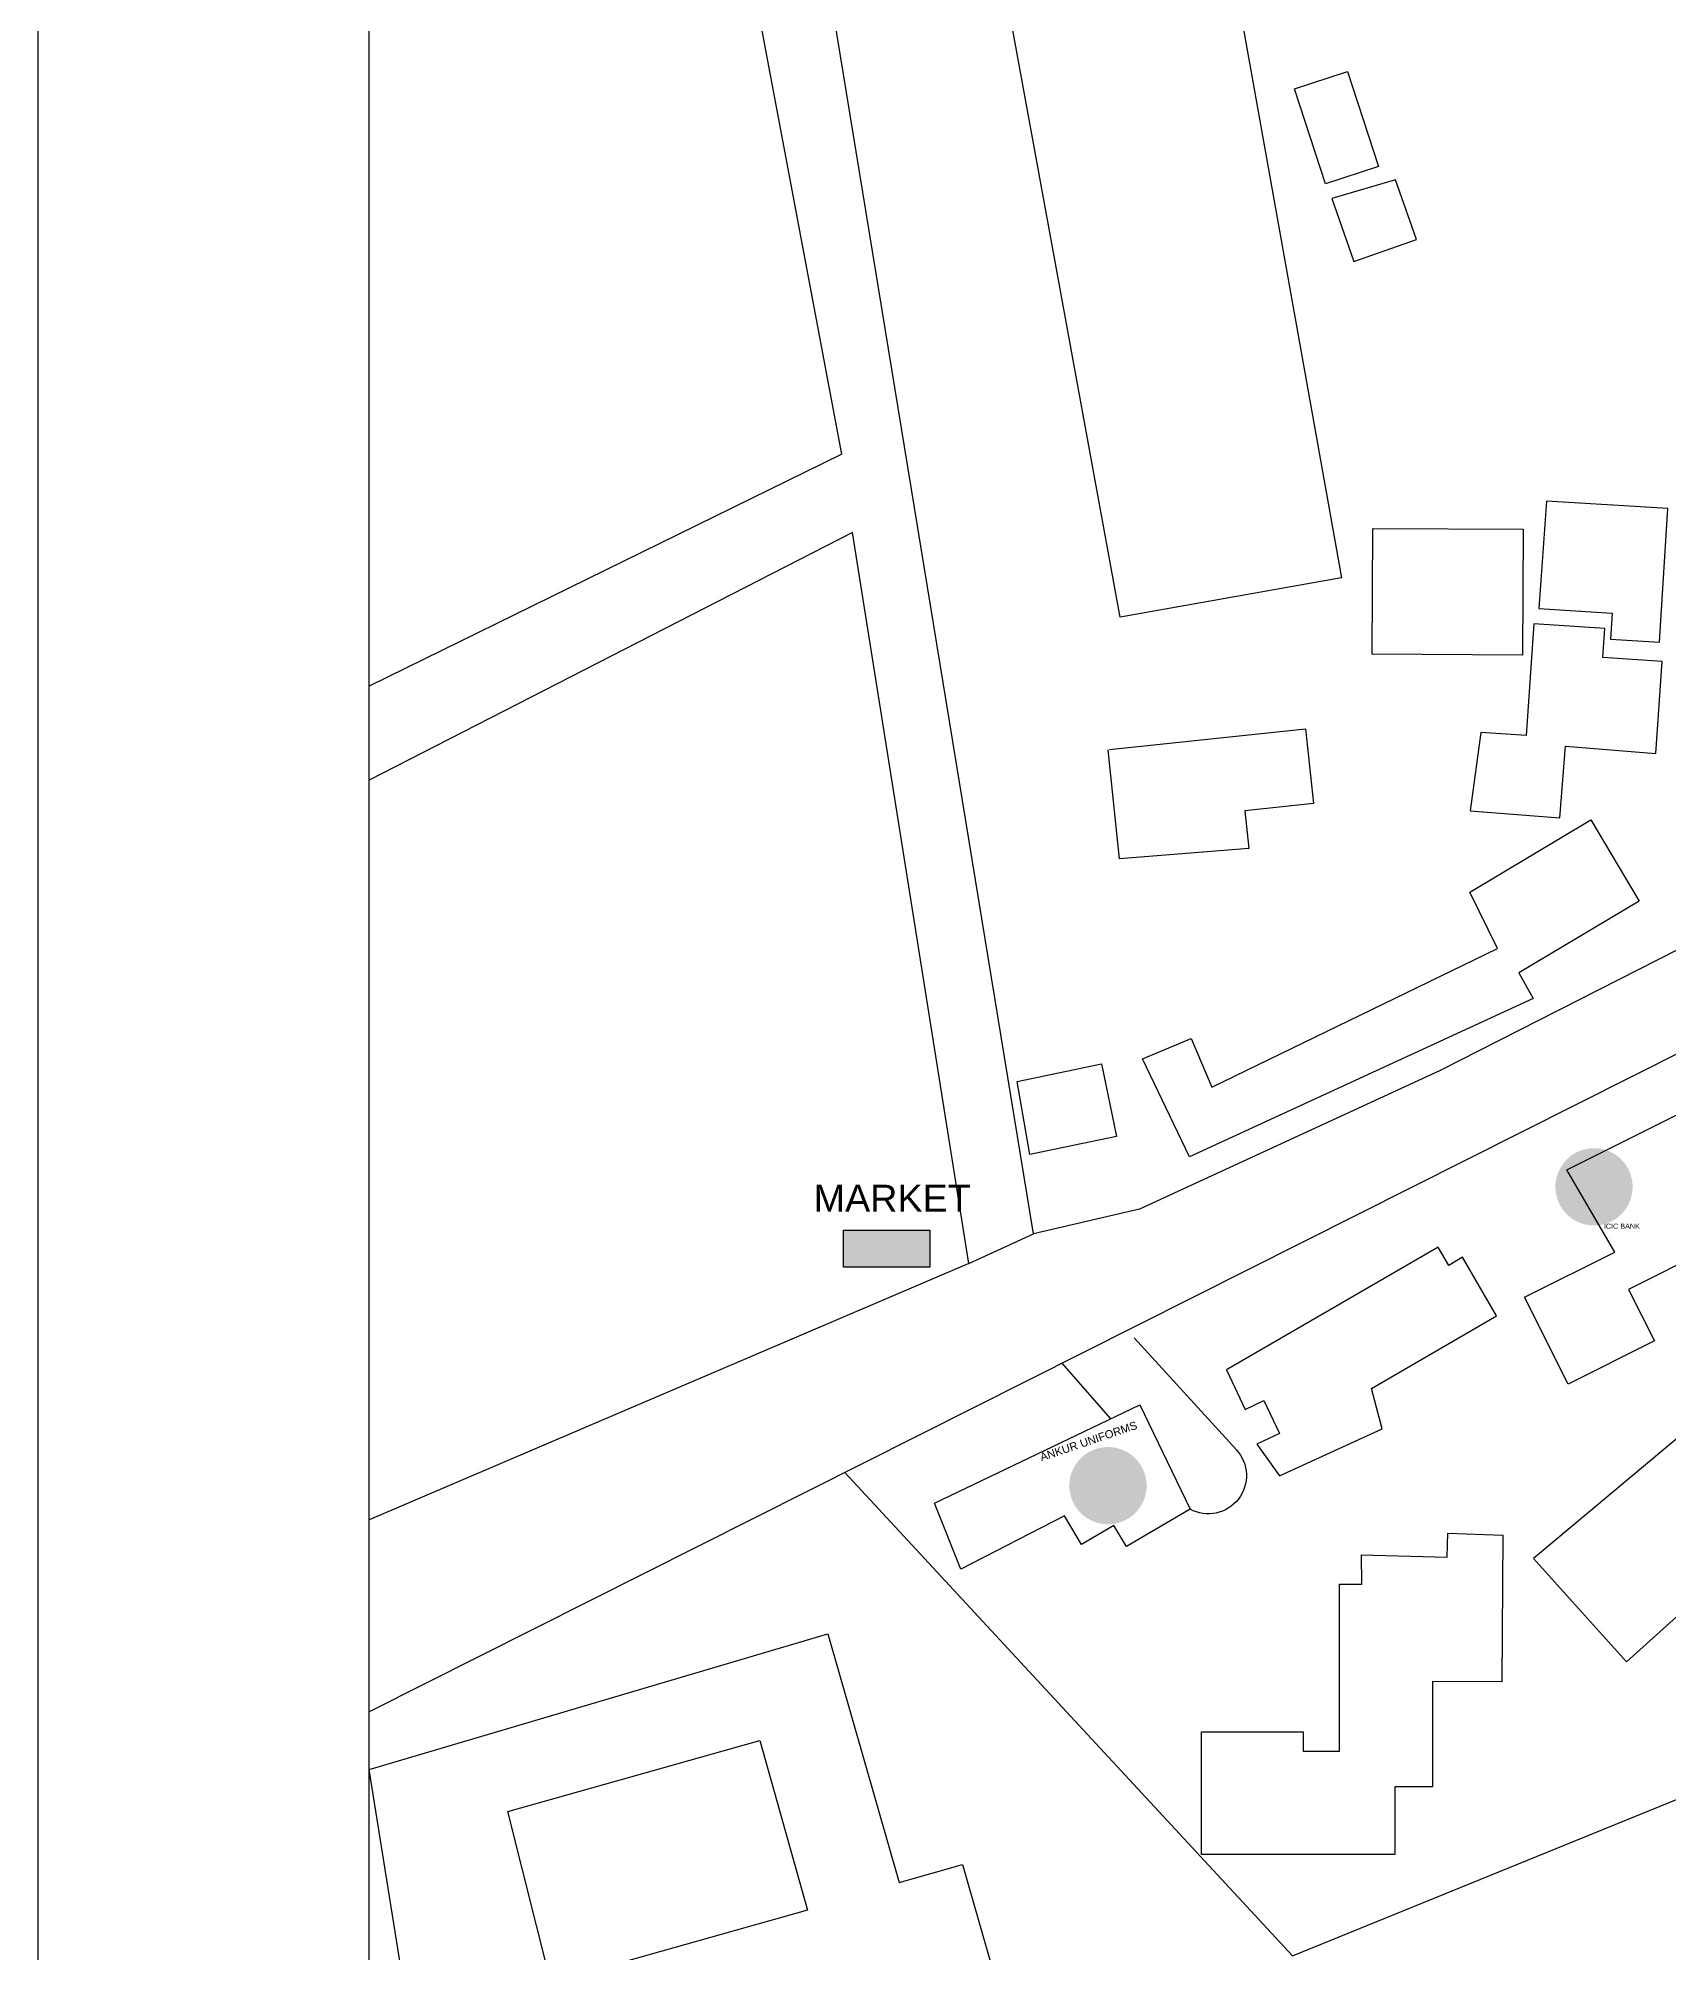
# Model space of a CAD drawing. Header units: millimetres. Extents: x -75360 to 914439, y -5036 to 71141.
# Drawn here: x 514647 to 521826, y 14367 to 22796 of the extents above; entities that cross this region are included whole.
import ezdxf

# ---------------------------------------------------------------- set-up
doc = ezdxf.new("R2010")
doc.units = ezdxf.units.MM
doc.styles.get("Standard").update_dxf_attribs({"font": 'arial.ttf'})

msp = doc.modelspace()

# ---------------------------------------------------------------- hatches: boundary and pattern name
at = {"true_color": 0x991b1e}
h = msp.add_hatch(color=244, dxfattribs=at)
h.dxf.hatch_style = 1
h.paths.add_polyline_path([(521326.9, 17739, 1), (521667.1, 17739, 1)])
h = msp.add_hatch(color=6)
h.dxf.hatch_style = 1
h.paths.add_polyline_path([(518572.6, 17548.6), (518193.2, 17548.6), (518193.2, 17384.7), (518572.6, 17384.7)])
h = msp.add_hatch(color=244, dxfattribs=at)
h.dxf.hatch_style = 1
h.paths.add_polyline_path([(545475.6, 11987.4), (543656.2, 11987.4), (543656.2, 11381.5), (545475.6, 11381.5)])
h.paths.add_polyline_path([(518572.6, 17548.6), (518193.2, 17548.6), (518193.2, 17384.7), (518572.6, 17384.7)])
h = msp.add_hatch(color=244, dxfattribs=at)
h.dxf.hatch_style = 1
h.paths.add_polyline_path([(519187, 16423.3, 1), (519527.2, 16423.3, 1)])

# ---------------------------------------------------------------- linework, layer by layer
for p, q in [((516104.5, 901.7), (516104.5, 27564.7)), ((518185.9, 20964.9), (516104.5, 19943.4)), ((518231.5, 20620.1), (516104.5, 19530.2)), ((518744.9, 17402.2), (519029.4, 17531.4)), ((518744.9, 17402.2), (516104.5, 16272.1)), ((516714.3, 14988.3), (517823.6, 15301.2)), ((517823.6, 15301.2), (518034.4, 14553.9)), ((516904.5, 14235.1), (516714.3, 14988.3)), ((518034.4, 14553.9), (516904.5, 14235.1))]:
    msp.add_line(p, q)
for points in [[(514647.4, 28992.4), (551688.3, 28992.4), (551688.3, -4439.6), (514647.4, -4439.6)], [(518193.2, 17548.6), (518572.6, 17548.6), (518572.6, 17384.7), (518193.2, 17384.7)]]:
    msp.add_lwpolyline(points, close=True)
for points in [[(518185.9, 20964.9), (517521.5, 24493), (517488.1, 25558.7), (517455.4, 26605.1), (517638.1, 27556.8)], [(524341, 20151.5), (522130.8, 18917.1), (520816.5, 18249.4), (519495.6, 17641.3), (519029.4, 17531.4), (517794.6, 25067.8)], [(519771.4, 23855.5), (520385.3, 20421.1), (519410.8, 20246.9), (518631.8, 24510.7), (518934.3, 24565.9), (518986.9, 24278.3), (519279.9, 24331.8), (519379.7, 23785.5), (519771.4, 23855.5)], [(520178.9, 22574.1), (520412.3, 22649.8), (520548.1, 22231.6), (520314.7, 22155.8), (520178.9, 22574.1)], [(530725.7, 22219.3), (525750.1, 20388.9), (522386.1, 18587.5), (516104.5, 15427.1)], [(520343, 22090.5), (520440.1, 21813.6), (520715.2, 21910), (520623, 22173.3), (520343, 22090.5)], [(521253.5, 20284.9), (521576.6, 20265), (521569.5, 20150.2), (521784.9, 20136.9), (521821.3, 20725.6), (521287.8, 20758.6), (521253.5, 20284.9)], [(518744.9, 17402.2), (518231.5, 20620.1)], [(520526.5, 20637.7), (521184.6, 20634.4), (521181.8, 20080.4), (520519.9, 20083.8), (520522.7, 20637.7)], [(521796.8, 20052.1), (521536.2, 20069.8), (521544.9, 20197.3), (521231.5, 20218.6), (521198, 19725.7), (520998.5, 19739.3), (520951.3, 19394.8)], [(520951.3, 19394.8), (521346.4, 19363.4), (521371.4, 19678.7), (521769.3, 19647.1), (521796.8, 20052.1)], [(519363, 19664), (520227.1, 19755.1), (520261.8, 19426.3), (519959.6, 19394.5), (519977.1, 19228.8), (519407.8, 19183.5), (519357.2, 19663.4)], [(519508.8, 18302.3), (519723.5, 18392.8), (519814.2, 18177.5), (521071.4, 18788.2), (520950.7, 19036.7), (521482.8, 19354.3), (521695.7, 18997.5), (521166.1, 18681.4), (521229.3, 18567.6), (519715.8, 17870.7), (519508.8, 18302.3)], [(518957, 18203.4), (519328.3, 18279.9), (519394.1, 17960.1), (519013.2, 17881.7), (518957, 18203.4)], [(521377.7, 17813.2), (522081.7, 18166.6), (522347.4, 17637.2), (521649.4, 17286.9), (521762.7, 17061.2), (521383.3, 16870.8), (521191.5, 17253), (521588.2, 17452.1), (521377.7, 17813.2)], [(519878.2, 16933.9), (519960.6, 16759.3), (520043.5, 16798.5), (520112, 16653.5), (520012, 16606.3), (520112.2, 16466.3), (520563.8, 16673.7), (520517.6, 16851.5), (521068.1, 17170.9), (520918.5, 17428.7), (520857.2, 17393.2), (520810.5, 17473.6), (520674.5, 17394.7), (519878.2, 16933.9)], [(519369.2, 16718), (519155.4, 16962.1)], [(521230, 16102.3), (521640.1, 15647.1), (522612.2, 16522.8), (522234.8, 16941.7), (521230, 16102.3)], [(518592.5, 16345.9), (519497.7, 16779.5), (519718.2, 16319.3), (519438.1, 16154.7), (519383.5, 16247.7), (519240.4, 16163.6), (519166.2, 16290), (518709.8, 16056.1), (518592.5, 16345.9)], [(518198.7, 16480.8), (520169.2, 14352.8), (521867.3, 15045), (526005, 14499), (526974.8, 14788.8), (534078.8, 10654.2)], [(520472.7, 16119.2), (520849.7, 16108.7), (520853.5, 16213.7), (521095.3, 16204.9), (521091.5, 15559.9), (520785.8, 15561.7), (520785.8, 15097.1), (520619.5, 15097.1), (520619.5, 14798.7), (519769.4, 14798.7), (519769.4, 15339.8), (520215.8, 15339.8), (520215.8, 15254.5), (520376.6, 15254.5), (520376.6, 15989), (520475.1, 15989), (520472.7, 16119.2)], [(518123.8, 15770.6), (518437, 14675.3), (518717.1, 14755.4), (518854.8, 14274), (516362.6, 13561.3), (516104.5, 15173.5), (518123.8, 15770.6)]]:
    msp.add_lwpolyline(points)
msp.add_lwpolyline([(519471.8, 17074.9), (519922.5, 16581.5, -0.844105), (519718.2, 16319.3)], format="xyb")

# ---------------------------------------------------------------- texts
for s, height, p in [('MARKET', 118.85, (518061.2, 17629.3)), ('ICIC BANK', 22.71, (521540.3, 17554.4))]:
    msp.add_text(s, height=height).set_placement(p)
msp.add_text('ANKUR UNIFORMS ', height=35.227, rotation=18.7616).set_placement((519064.7, 16530.6))

doc.saveas('drawing.dxf')
